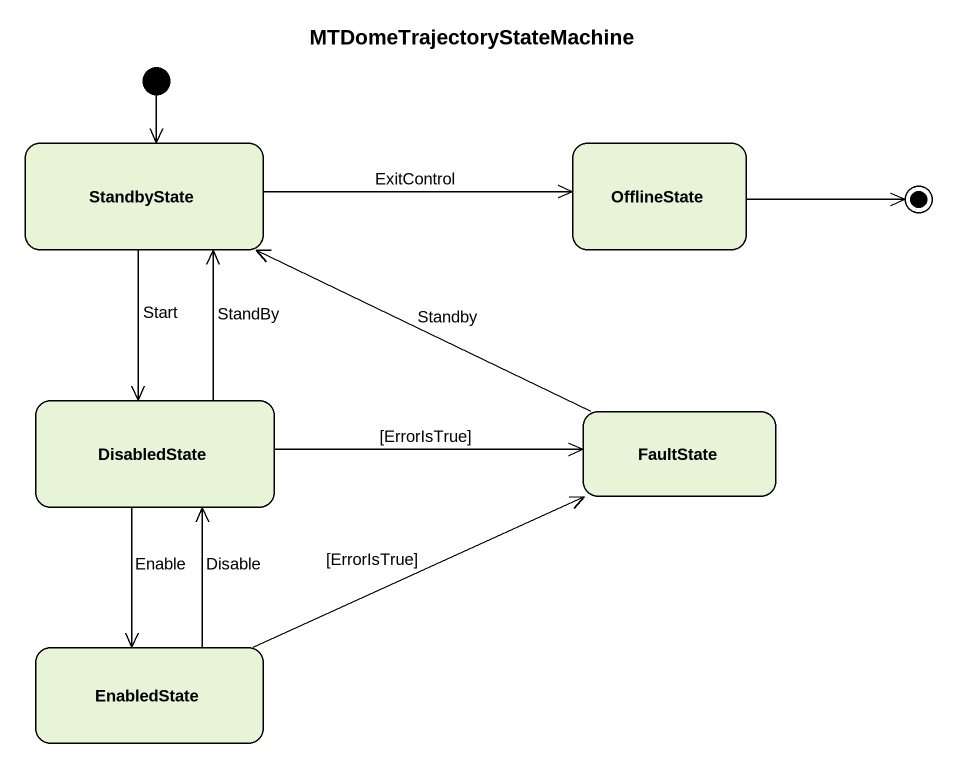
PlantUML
@startuml
title MTDomeTrajectoryStateMachine
hide empty description
state StandbyState
state OfflineState
state DisabledState
state FaultState
state EnabledState
[*] --> StandbyState
StandbyState -right-> OfflineState : ExitControl
StandbyState --> DisabledState : Start
DisabledState -up-> StandbyState : StandBy
DisabledState -right-> FaultState : [ErrorIsTrue]
DisabledState --> EnabledState : Enable
FaultState -left-> StandbyState : Standby
EnabledState -up-> DisabledState : Disable
EnabledState -right-> FaultState : [ErrorIsTrue]
OfflineState -right-> [*]
@enduml
